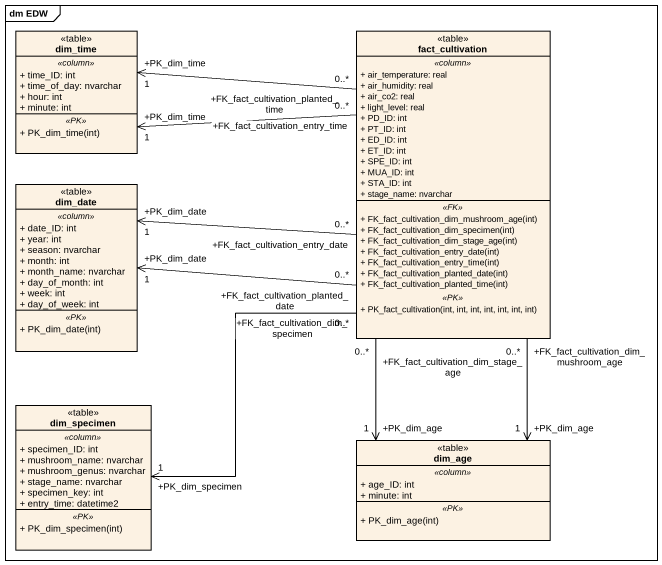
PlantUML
@startuml
mainframe dm EDW
hide circle
hide empty members
skinparam classAttributeIconSize 0
class dim_time <<table>> {
  .. <<column>> ..
  + time_ID: int
  + time_of_day: nvarchar
  + hour: int
  + minute: int
  .. <<PK>> ..
  + PK_dim_time(int)
}
class fact_cultivation <<table>> {
  .. <<column>> ..
  + air_temperature: real
  + air_humidity: real
  + air_co2: real
  + light_level: real
  + PD_ID: int
  + PT_ID: int
  + ED_ID: int
  + ET_ID: int
  + SPE_ID: int
  + MUA_ID: int
  + STA_ID: int
  + stage_name: nvarchar
  .. <<FK>> ..
  + FK_fact_cultivation_dim_mushroom_age(int)
  + FK_fact_cultivation_dim_specimen(int)
  + FK_fact_cultivation_dim_stage_age(int)
  + FK_fact_cultivation_entry_date(int)
  + FK_fact_cultivation_entry_time(int)
  + FK_fact_cultivation_planted_date(int)
  + FK_fact_cultivation_planted_time(int)
  .. <<PK>> ..
  + PK_fact_cultivation(int, int, int, int, int, int, int)
}
class dim_date <<table>> {
  .. <<column>> ..
  + date_ID: int
  + year: int
  + season: nvarchar
  + month: int
  + month_name: nvarchar
  + day_of_month: int
  + week: int
  + day_of_week: int
  .. <<PK>> ..
  + PK_dim_date(int)
}
class dim_specimen <<table>> {
  .. <<column>> ..
  + specimen_ID: int
  + mushroom_name: nvarchar
  + mushroom_genus: nvarchar
  + stage_name: nvarchar
  + specimen_key: int
  + entry_time: datetime2
  .. <<PK>> ..
  + PK_dim_specimen(int)
}
class dim_age <<table>> {
  .. <<column>> ..
  + age_ID: int
  + minute: int
  .. <<PK>> ..
  + PK_dim_age(int)
}
fact_cultivation "+FK_fact_cultivation_planted_time\n0..*" -left-> "+PK_dim_time\n1" dim_time
fact_cultivation "+FK_fact_cultivation_entry_time\n0..*" -left-> "+PK_dim_time\n1" dim_time
fact_cultivation "+FK_fact_cultivation_planted_date\n0..*" -left-> "+PK_dim_date\n1" dim_date
fact_cultivation "+FK_fact_cultivation_entry_date\n0..*" -left-> "+PK_dim_date\n1" dim_date
fact_cultivation "+FK_fact_cultivation_dim_specimen\n0..*" --> "+PK_dim_specimen\n1" dim_specimen
fact_cultivation "+FK_fact_cultivation_dim_mushroom_age\n0..*" --> "+PK_dim_age\n1" dim_age
fact_cultivation "+FK_fact_cultivation_dim_stage_age\n0..*" --> "+PK_dim_age\n1" dim_age
@enduml
